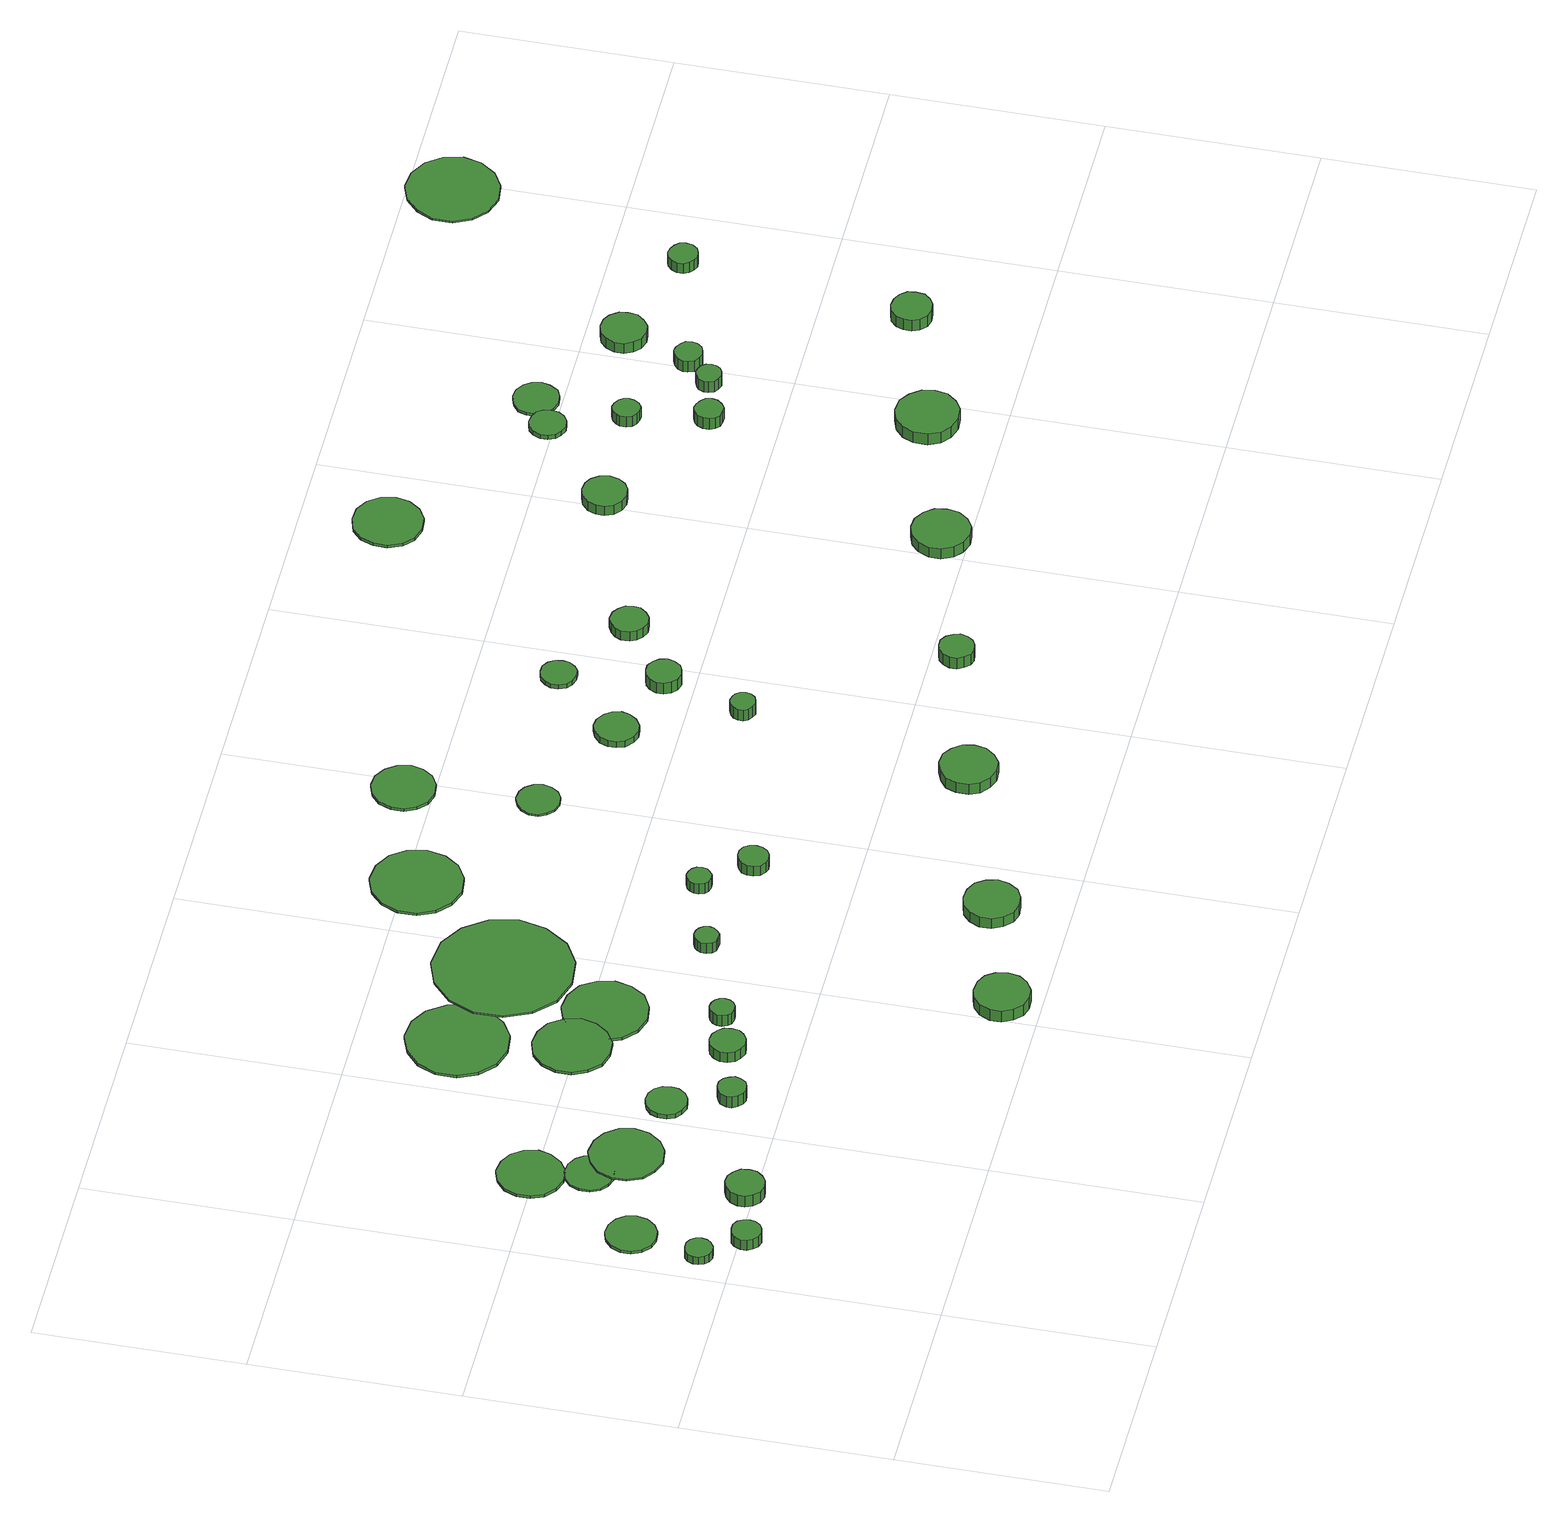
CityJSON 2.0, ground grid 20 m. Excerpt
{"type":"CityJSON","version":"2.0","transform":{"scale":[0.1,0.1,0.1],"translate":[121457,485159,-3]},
"CityObjects":{
"tree1":{"type":"SolitaryVegetationObject","attributes":{"function":"something"},"geometry":[{"type":"MultiSurface","lod":"1","boundaries":[[[0,1,2,3,4,5,6,7,8,9,10,11,12,13,14]],[[15,16,17,18,19,20,21,22,23,24,25,26,27,28,29]],[[0,29,28,1]],[[1,28,27,2]],[[2,27,26,3]],[[3,26,25,4]],[[4,25,24,5]],[[5,24,23,6]],[[6,23,22,7]],[[7,22,21,8]],[[8,21,20,9]],[[9,20,19,10]],[[10,19,18,11]],[[11,18,17,12]],[[12,17,16,13]],[[13,16,15,14]],[[14,15,29,0]]]}]},
"tree2":{"type":"SolitaryVegetationObject","attributes":{"function":"something"},"geometry":[{"type":"MultiSurface","lod":"1","boundaries":[[[30,31,32,33,34,35,36,37,38,39,40,41,42,43,44]],[[45,46,47,48,49,50,51,52,53,54,55,56,57,58,59]],[[30,59,58,31]],[[31,58,57,32]],[[32,57,56,33]],[[33,56,55,34]],[[34,55,54,35]],[[35,54,53,36]],[[36,53,52,37]],[[37,52,51,38]],[[38,51,50,39]],[[39,50,49,40]],[[40,49,48,41]],[[41,48,47,42]],[[42,47,46,43]],[[43,46,45,44]],[[44,45,59,30]]]}]},
"tree3":{"type":"SolitaryVegetationObject","attributes":{"function":"something"},"geometry":[{"type":"MultiSurface","lod":"1","boundaries":[[[60,61,62,63,64,65,66,67,68,69,70,71,72,73,74]],[[75,76,77,78,79,80,81,82,83,84,85,86,87,88,89]],[[60,89,88,61]],[[61,88,87,62]],[[62,87,86,63]],[[63,86,85,64]],[[64,85,84,65]],[[65,84,83,66]],[[66,83,82,67]],[[67,82,81,68]],[[68,81,80,69]],[[69,80,79,70]],[[70,79,78,71]],[[71,78,77,72]],[[72,77,76,73]],[[73,76,75,74]],[[74,75,89,60]]]}]},
"tree4":{"type":"SolitaryVegetationObject","attributes":{"function":"something"},"geometry":[{"type":"MultiSurface","lod":"1","boundaries":[[[90,91,92,93,94,95,96,97,98,99,100,101,102,103,104]],[[105,106,107,108,109,110,111,112,113,114,115,116,117,118,119]],[[90,119,118,91]],[[91,118,117,92]],[[92,117,116,93]],[[93,116,115,94]],[[94,115,114,95]],[[95,114,113,96]],[[96,113,112,97]],[[97,112,111,98]],[[98,111,110,99]],[[99,110,109,100]],[[100,109,108,101]],[[101,108,107,102]],[[102,107,106,103]],[[103,106,105,104]],[[104,105,119,90]]]}]},
"tree5":{"type":"SolitaryVegetationObject","attributes":{"function":"something"},"geometry":[{"type":"MultiSurface","lod":"1","boundaries":[[[120,121,122,123,124,125,126,127,128,129,130,131,132,133,134]],[[135,136,137,138,139,140,141,142,143,144,145,146,147,148,149]],[[120,149,148,121]],[[121,148,147,122]],[[122,147,146,123]],[[123,146,145,124]],[[124,145,144,125]],[[125,144,143,126]],[[126,143,142,127]],[[127,142,141,128]],[[128,141,140,129]],[[129,140,139,130]],[[130,139,138,131]],[[131,138,137,132]],[[132,137,136,133]],[[133,136,135,134]],[[134,135,149,120]]]}]},
"tree6":{"type":"SolitaryVegetationObject","attributes":{"function":"something"},"geometry":[{"type":"MultiSurface","lod":"1","boundaries":[[[150,151,152,153,154,155,156,157,158,159,160,161,162,163,164]],[[165,166,167,168,169,170,171,172,173,174,175,176,177,178,179]],[[150,179,178,151]],[[151,178,177,152]],[[152,177,176,153]],[[153,176,175,154]],[[154,175,174,155]],[[155,174,173,156]],[[156,173,172,157]],[[157,172,171,158]],[[158,171,170,159]],[[159,170,169,160]],[[160,169,168,161]],[[161,168,167,162]],[[162,167,166,163]],[[163,166,165,164]],[[164,165,179,150]]]}]},
"tree7":{"type":"SolitaryVegetationObject","attributes":{"function":"something"},"geometry":[{"type":"MultiSurface","lod":"1","boundaries":[[[180,181,182,183,184,185,186,187,188,189,190,191,192,193,194]],[[195,196,197,198,199,200,201,202,203,204,205,206,207,208,209]],[[180,209,208,181]],[[181,208,207,182]],[[182,207,206,183]],[[183,206,205,184]],[[184,205,204,185]],[[185,204,203,186]],[[186,203,202,187]],[[187,202,201,188]],[[188,201,200,189]],[[189,200,199,190]],[[190,199,198,191]],[[191,198,197,192]],[[192,197,196,193]],[[193,196,195,194]],[[194,195,209,180]]]}]},
"tree8":{"type":"SolitaryVegetationObject","attributes":{"function":"something"},"geometry":[{"type":"MultiSurface","lod":"1","boundaries":[[[210,211,212,213,214,215,216,217,218,219,220,221,222,223,224]],[[225,226,227,228,229,230,231,232,233,234,235,236,237,238,239]],[[210,239,238,211]],[[211,238,237,212]],[[212,237,236,213]],[[213,236,235,214]],[[214,235,234,215]],[[215,234,233,216]],[[216,233,232,217]],[[217,232,231,218]],[[218,231,230,219]],[[219,230,229,220]],[[220,229,228,221]],[[221,228,227,222]],[[222,227,226,223]],[[223,226,225,224]],[[224,225,239,210]]]}]},
"tree9":{"type":"SolitaryVegetationObject","attributes":{"function":"something"},"geometry":[{"type":"MultiSurface","lod":"1","boundaries":[[[240,241,242,243,244,245,246,247,248,249,250,251,252,253,254]],[[255,256,257,258,259,260,261,262,263,264,265,266,267,268,269]],[[240,269,268,241]],[[241,268,267,242]],[[242,267,266,243]],[[243,266,265,244]],[[244,265,264,245]],[[245,264,263,246]],[[246,263,262,247]],[[247,262,261,248]],[[248,261,260,249]],[[249,260,259,250]],[[250,259,258,251]],[[251,258,257,252]],[[252,257,256,253]],[[253,256,255,254]],[[254,255,269,240]]]}]},
"tree10":{"type":"SolitaryVegetationObject","attributes":{"function":"something"},"geometry":[{"type":"MultiSurface","lod":"1","boundaries":[[[270,271,272,273,274,275,276,277,278,279,280,281,282,283,284]],[[285,286,287,288,289,290,291,292,293,294,295,296,297,298,299]],[[270,299,298,271]],[[271,298,297,272]],[[272,297,296,273]],[[273,296,295,274]],[[274,295,294,275]],[[275,294,293,276]],[[276,293,292,277]],[[277,292,291,278]],[[278,291,290,279]],[[279,290,289,280]],[[280,289,288,281]],[[281,288,287,282]],[[282,287,286,283]],[[283,286,285,284]],[[284,285,299,270]]]}]},
"tree11":{"type":"SolitaryVegetationObject","attributes":{"function":"something"},"geometry":[{"type":"MultiSurface","lod":"1","boundaries":[[[300,301,302,303,304,305,306,307,308,309,310,311,312,313,314]],[[315,316,317,318,319,320,321,322,323,324,325,326,327,328,329]],[[300,329,328,301]],[[301,328,327,302]],[[302,327,326,303]],[[303,326,325,304]],[[304,325,324,305]],[[305,324,323,306]],[[306,323,322,307]],[[307,322,321,308]],[[308,321,320,309]],[[309,320,319,310]],[[310,319,318,311]],[[311,318,317,312]],[[312,317,316,313]],[[313,316,315,314]],[[314,315,329,300]]]}]},
"tree12":{"type":"SolitaryVegetationObject","attributes":{"function":"something"},"geometry":[{"type":"MultiSurface","lod":"1","boundaries":[[[330,331,332,333,334,335,336,337,338,339,340,341,342,343,344]],[[345,346,347,348,349,350,351,352,353,354,355,356,357,358,359]],[[330,359,358,331]],[[331,358,357,332]],[[332,357,356,333]],[[333,356,355,334]],[[334,355,354,335]],[[335,354,353,336]],[[336,353,352,337]],[[337,352,351,338]],[[338,351,350,339]],[[339,350,349,340]],[[340,349,348,341]],[[341,348,347,342]],[[342,347,346,343]],[[343,346,345,344]],[[344,345,359,330]]]}]},
"tree13":{"type":"SolitaryVegetationObject","attributes":{"function":"something"},"geometry":[{"type":"MultiSurface","lod":"1","boundaries":[[[360,361,362,363,364,365,366,367,368,369,370,371,372,373,374]],[[375,376,377,378,379,380,381,382,383,384,385,386,387,388,389]],[[360,389,388,361]],[[361,388,387,362]],[[362,387,386,363]],[[363,386,385,364]],[[364,385,384,365]],[[365,384,383,366]],[[366,383,382,367]],[[367,382,381,368]],[[368,381,380,369]],[[369,380,379,370]],[[370,379,378,371]],[[371,378,377,372]],[[372,377,376,373]],[[373,376,375,374]],[[374,375,389,360]]]}]},
"tree14":{"type":"SolitaryVegetationObject","attributes":{"function":"something"},"geometry":[{"type":"MultiSurface","lod":"1","boundaries":[[[390,391,392,393,394,395,396,397,398,399,400,401,402,403,404]],[[405,406,407,408,409,410,411,412,413,414,415,416,417,418,419]],[[390,419,418,391]],[[391,418,417,392]],[[392,417,416,393]],[[393,416,415,394]],[[394,415,414,395]],[[395,414,413,396]],[[396,413,412,397]],[[397,412,411,398]],[[398,411,410,399]],[[399,410,409,400]],[[400,409,408,401]],[[401,408,407,402]],[[402,407,406,403]],[[403,406,405,404]],[[404,405,419,390]]]}]},
"tree15":{"type":"SolitaryVegetationObject","attributes":{"function":"something"},"geometry":[{"type":"MultiSurface","lod":"1","boundaries":[[[420,421,422,423,424,425,426,427,428,429,430,431,432,433,434]],[[435,436,437,438,439,440,441,442,443,444,445,446,447,448,449]],[[420,449,448,421]],[[421,448,447,422]],[[422,447,446,423]],[[423,446,445,424]],[[424,445,444,425]],[[425,444,443,426]],[[426,443,442,427]],[[427,442,441,428]],[[428,441,440,429]],[[429,440,439,430]],[[430,439,438,431]],[[431,438,437,432]],[[432,437,436,433]],[[433,436,435,434]],[[434,435,449,420]]]}]},
"tree16":{"type":"SolitaryVegetationObject","attributes":{"function":"something"},"geometry":[{"type":"MultiSurface","lod":"1","boundaries":[[[450,451,452,453,454,455,456,457,458,459,460,461,462,463,464]],[[465,466,467,468,469,470,471,472,473,474,475,476,477,478,479]],[[450,479,478,451]],[[451,478,477,452]],[[452,477,476,453]],[[453,476,475,454]],[[454,475,474,455]],[[455,474,473,456]],[[456,473,472,457]],[[457,472,471,458]],[[458,471,470,459]],[[459,470,469,460]],[[460,469,468,461]],[[461,468,467,462]],[[462,467,466,463]],[[463,466,465,464]],[[464,465,479,450]]]}]},
"tree17":{"type":"SolitaryVegetationObject","attributes":{"function":"something"},"geometry":[{"type":"MultiSurface","lod":"1","boundaries":[[[480,481,482,483,484,485,486,487,488,489,490,491,492,493,494]],[[495,496,497,498,499,500,501,502,503,504,505,506,507,508,509]],[[480,509,508,481]],[[481,508,507,482]],[[482,507,506,483]],[[483,506,505,484]],[[484,505,504,485]],[[485,504,503,486]],[[486,503,502,487]],[[487,502,501,488]],[[488,501,500,489]],[[489,500,499,490]],[[490,499,498,491]],[[491,498,497,492]],[[492,497,496,493]],[[493,496,495,494]],[[494,495,509,480]]]}]},
"tree18":{"type":"SolitaryVegetationObject","attributes":{"function":"something"},"geometry":[{"type":"MultiSurface","lod":"1","boundaries":[[[510,511,512,513,514,515,516,517,518,519,520,521,522,523,524]],[[525,526,527,528,529,530,531,532,533,534,535,536,537,538,539]],[[510,539,538,511]],[[511,538,537,512]],[[512,537,536,513]],[[513,536,535,514]],[[514,535,534,515]],[[515,534,533,516]],[[516,533,532,517]],[[517,532,531,518]],[[518,531,530,519]],[[519,530,529,520]],[[520,529,528,521]],[[521,528,527,522]],[[522,527,526,523]],[[523,526,525,524]],[[524,525,539,510]]]}]},
"tree19":{"type":"SolitaryVegetationObject","attributes":{"function":"something"},"geometry":[{"type":"MultiSurface","lod":"1","boundaries":[[[540,541,542,543,544,545,546,547,548,549,550,551,552,553,554]],[[555,556,557,558,559,560,561,562,563,564,565,566,567,568,569]],[[540,569,568,541]],[[541,568,567,542]],[[542,567,566,543]],[[543,566,565,544]],[[544,565,564,545]],[[545,564,563,546]],[[546,563,562,547]],[[547,562,561,548]],[[548,561,560,549]],[[549,560,559,550]],[[550,559,558,551]],[[551,558,557,552]],[[552,557,556,553]],[[553,556,555,554]],[[554,555,569,540]]]}]},
"tree20":{"type":"SolitaryVegetationObject","attributes":{"function":"something"},"geometry":[{"type":"MultiSurface","lod":"1","boundaries":[[[570,571,572,573,574,575,576,577,578,579,580,581,582,583,584]],[[585,586,587,588,589,590,591,592,593,594,595,596,597,598,599]],[[570,599,598,571]],[[571,598,597,572]],[[572,597,596,573]],[[573,596,595,574]],[[574,595,594,575]],[[575,594,593,576]],[[576,593,592,577]],[[577,592,591,578]],[[578,591,590,579]],[[579,590,589,580]],[[580,589,588,581]],[[581,588,587,582]],[[582,587,586,583]],[[583,586,585,584]],[[584,585,599,570]]]}]},
"tree21":{"type":"SolitaryVegetationObject","attributes":{"function":"something"},"geometry":[{"type":"MultiSurface","lod":"1","boundaries":[[[600,601,602,603,604,605,606,607,608,609,610,611,612,613,614]],[[615,616,617,618,619,620,621,622,623,624,625,626,627,628,629]],[[600,629,628,601]],[[601,628,627,602]],[[602,627,626,603]],[[603,626,625,604]],[[604,625,624,605]],[[605,624,623,606]],[[606,623,622,607]],[[607,622,621,608]],[[608,621,620,609]],[[609,620,619,610]],[[610,619,618,611]],[[611,618,617,612]],[[612,617,616,613]],[[613,616,615,614]],[[614,615,629,600]]]}]},
"tree22":{"type":"SolitaryVegetationObject","attributes":{"function":"something"},"geometry":[{"type":"MultiSurface","lod":"1","boundaries":[[[630,631,632,633,634,635,636,637,638,639,640,641,642,643,644]],[[645,646,647,648,649,650,651,652,653,654,655,656,657,658,659]],[[630,659,658,631]],[[631,658,657,632]],[[632,657,656,633]],[[633,656,655,634]],[[634,655,654,635]],[[635,654,653,636]],[[636,653,652,637]],[[637,652,651,638]],[[638,651,650,639]],[[639,650,649,640]],[[640,649,648,641]],[[641,648,647,642]],[[642,647,646,643]],[[643,646,645,644]],[[644,645,659,630]]]}]},
"tree23":{"type":"SolitaryVegetationObject","attributes":{"function":"something"},"geometry":[{"type":"MultiSurface","lod":"1","boundaries":[[[660,661,662,663,664,665,666,667,668,669,670,671,672,673,674]],[[675,676,677,678,679,680,681,682,683,684,685,686,687,688,689]],[[660,689,688,661]],[[661,688,687,662]],[[662,687,686,663]],[[663,686,685,664]],[[664,685,684,665]],[[665,684,683,666]],[[666,683,682,667]],[[667,682,681,668]],[[668,681,680,669]],[[669,680,679,670]],[[670,679,678,671]],[[671,678,677,672]],[[672,677,676,673]],[[673,676,675,674]],[[674,675,689,660]]]}]},
"tree24":{"type":"SolitaryVegetationObject","attributes":{"function":"something"},"geometry":[{"type":"MultiSurface","lod":"1","boundaries":[[[690,691,692,693,694,695,696,697,698,699,700,701,702,703,704]],[[705,706,707,708,709,710,711,712,713,714,715,716,717,718,719]],[[690,719,718,691]],[[691,718,717,692]],[[692,717,716,693]],[[693,716,715,694]],[[694,715,714,695]],[[695,714,713,696]],[[696,713,712,697]],[[697,712,711,698]],[[698,711,710,699]],[[699,710,709,700]],[[700,709,708,701]],[[701,708,707,702]],[[702,707,706,703]],[[703,706,705,704]],[[704,705,719,690]]]}]},
"tree25":{"type":"SolitaryVegetationObject","attributes":{"function":"something"},"geometry":[{"type":"MultiSurface","lod":"1","boundaries":[[[720,721,722,723,724,725,726,727,728,729,730,731,732,733,734]],[[735,736,737,738,739,740,741,742,743,744,745,746,747,748,749]],[[720,749,748,721]],[[721,748,747,722]],[[722,747,746,723]],[[723,746,745,724]],[[724,745,744,725]],[[725,744,743,726]],[[726,743,742,727]],[[727,742,741,728]],[[728,741,740,729]],[[729,740,739,730]],[[730,739,738,731]],[[731,738,737,732]],[[732,737,736,733]],[[733,736,735,734]],[[734,735,749,720]]]}]},
"tree26":{"type":"SolitaryVegetationObject","attributes":{"function":"something"},"geometry":[{"type":"MultiSurface","lod":"1","boundaries":[[[750,751,752,753,754,755,756,757,758,759,760,761,762,763,764]],[[765,766,767,768,769,770,771,772,773,774,775,776,777,778,779]],[[750,779,778,751]],[[751,778,777,752]],[[752,777,776,753]],[[753,776,775,754]],[[754,775,774,755]],[[755,774,773,756]],[[756,773,772,757]],[[757,772,771,758]],[[758,771,770,759]],[[759,770,769,760]],[[760,769,768,761]],[[761,768,767,762]],[[762,767,766,763]],[[763,766,765,764]],[[764,765,779,750]]]}]},
"tree27":{"type":"SolitaryVegetationObject","attributes":{"function":"something"},"geometry":[{"type":"MultiSurface","lod":"1","boundaries":[[[780,781,782,783,784,785,786,787,788,789,790,791,792,793,794]],[[795,796,797,798,799,800,801,802,803,804,805,806,807,808,809]],[[780,809,808,781]],[[781,808,807,782]],[[782,807,806,783]],[[783,806,805,784]],[[784,805,804,785]],[[785,804,803,786]],[[786,803,802,787]],[[787,802,801,788]],[[788,801,800,789]],[[789,800,799,790]],[[790,799,798,791]],[[791,798,797,792]],[[792,797,796,793]],[[793,796,795,794]],[[794,795,809,780]]]}]},
"tree28":{"type":"SolitaryVegetationObject","attributes":{"function":"something"},"geometry":[{"type":"MultiSurface","lod":"1","boundaries":[[[810,811,812,813,814,815,816,817,818,819,820,821,822,823,824]],[[825,826,827,828,829,830,831,832,833,834,835,836,837,838,839]],[[810,839,838,811]],[[811,838,837,812]],[[812,837,836,813]],[[813,836,835,814]],[[814,835,834,815]],[[815,834,833,816]],[[816,833,832,817]],[[817,832,831,818]],[[818,831,830,819]],[[819,830,829,820]],[[820,829,828,821]],[[821,828,827,822]],[[822,827,826,823]],[[823,826,825,824]],[[824,825,839,810]]]}]},
"tree29":{"type":"SolitaryVegetationObject","attributes":{"function":"something"},"geometry":[{"type":"MultiSurface","lod":"1","boundaries":[[[840,841,842,843,844,845,846,847,848,849,850,851,852,853,854]],[[855,856,857,858,859,860,861,862,863,864,865,866,867,868,869]],[[840,869,868,841]],[[841,868,867,842]],[[842,867,866,843]],[[843,866,865,844]],[[844,865,864,845]],[[845,864,863,846]],[[846,863,862,847]],[[847,862,861,848]],[[848,861,860,849]],[[849,860,859,850]],[[850,859,858,851]],[[851,858,857,852]],[[852,857,856,853]],[[853,856,855,854]],[[854,855,869,840]]]}]},
"tree30":{"type":"SolitaryVegetationObject","attributes":{"function":"something"},"geometry":[{"type":"MultiSurface","lod":"1","boundaries":[[[870,871,872,873,874,875,876,877,878,879,880,881,882,883,884]],[[885,886,887,888,889,890,891,892,893,894,895,896,897,898,899]],[[870,899,898,871]],[[871,898,897,872]],[[872,897,896,873]],[[873,896,895,874]],[[874,895,894,875]],[[875,894,893,876]],[[876,893,892,877]],[[877,892,891,878]],[[878,891,890,879]],[[879,890,889,880]],[[880,889,888,881]],[[881,888,887,882]],[[882,887,886,883]],[[883,886,885,884]],[[884,885,899,870]]]}]},
"tree31":{"type":"SolitaryVegetationObject","attributes":{"function":"something"},"geometry":[{"type":"MultiSurface","lod":"1","boundaries":[[[900,901,902,903,904,905,906,907,908,909,910,911,912,913,914]],[[915,916,917,918,919,920,921,922,923,924,925,926,927,928,929]],[[900,929,928,901]],[[901,928,927,902]],[[902,927,926,903]],[[903,926,925,904]],[[904,925,924,905]],[[905,924,923,906]],[[906,923,922,907]],[[907,922,921,908]],[[908,921,920,909]],[[909,920,919,910]],[[910,919,918,911]],[[911,918,917,912]],[[912,917,916,913]],[[913,916,915,914]],[[914,915,929,900]]]}]},
"tree32":{"type":"SolitaryVegetationObject","attributes":{"function":"something"},"geometry":[{"type":"MultiSurface","lod":"1","boundaries":[[[930,931,932,933,934,935,936,937,938,939,940,941,942,943,944]],[[945,946,947,948,949,950,951,952,953,954,955,956,957,958,959]],[[930,959,958,931]],[[931,958,957,932]],[[932,957,956,933]],[[933,956,955,934]],[[934,955,954,935]],[[935,954,953,936]],[[936,953,952,937]],[[937,952,951,938]],[[938,951,950,939]],[[939,950,949,940]],[[940,949,948,941]],[[941,948,947,942]],[[942,947,946,943]],[[943,946,945,944]],[[944,945,959,930]]]}]},
"tree33":{"type":"SolitaryVegetationObject","attributes":{"function":"something"},"geometry":[{"type":"MultiSurface","lod":"1","boundaries":[[[960,961,962,963,964,965,966,967,968,969,970,971,972,973,974]],[[975,976,977,978,979,980,981,982,983,984,985,986,987,988,989]],[[960,989,988,961]],[[961,988,987,962]],[[962,987,986,963]],[[963,986,985,964]],[[964,985,984,965]],[[965,984,983,966]],[[966,983,982,967]],[[967,982,981,968]],[[968,981,980,969]],[[969,980,979,970]],[[970,979,978,971]],[[971,978,977,972]],[[972,977,976,973]],[[973,976,975,974]],[[974,975,989,960]]]}]},
"tree34":{"type":"SolitaryVegetationObject","attributes":{"function":"something"},"geometry":[{"type":"MultiSurface","lod":"1","boundaries":[[[990,991,992,993,994,995,996,997,998,999,1000,1001,1002,1003,1004]],[[1005,1006,1007,1008,1009,1010,1011,1012,1013,1014,1015,1016,1017,1018,1019]],[[990,1019,1018,991]],[[991,1018,1017,992]],[[992,1017,1016,993]],[[993,1016,1015,994]],[[994,1015,1014,995]],[[995,1014,1013,996]],[[996,1013,1012,997]],[[997,1012,1011,998]],[[998,1011,1010,999]],[[999,1010,1009,1000]],[[1000,1009,1008,1001]],[[1001,1008,1007,1002]],[[1002,1007,1006,1003]],[[1003,1006,1005,1004]],[[1004,1005,1019,990]]]}]},
"tree35":{"type":"SolitaryVegetationObject","attributes":{"function":"something"},"geometry":[{"type":"MultiSurface","lod":"1","boundaries":[[[1020,1021,1022,1023,1024,1025,1026,1027,1028,1029,1030,1031,1032,1033,1034]],[[1035,1036,1037,1038,1039,1040,1041,1042,1043,1044,1045,1046,1047,1048,1049]],[[1020,1049,1048,1021]],[[1021,1048,1047,1022]],[[1022,1047,1046,1023]],[[1023,1046,1045,1024]],[[1024,1045,1044,1025]],[[1025,1044,1043,1026]],[[1026,1043,1042,1027]],[[1027,1042,1041,1028]],[[1028,1041,1040,1029]],[[1029,1040,1039,1030]],[[1030,1039,1038,1031]],[[1031,1038,1037,1032]],[[1032,1037,1036,1033]],[[1033,1036,1035,1034]],[[1034,1035,1049,1020]]]}]},
"tree36":{"type":"SolitaryVegetationObject","attributes":{"function":"something"},"geometry":[{"type":"MultiSurface","lod":"1","boundaries":[[[1050,1051,1052,1053,1054,1055,1056,1057,1058,1059,1060,1061,1062,1063,1064]],[[1065,1066,1067,1068,1069,1070,1071,1072,1073,1074,1075,1076,1077,1078,1079]],[[1050,1079,1078,1051]],[[1051,1078,1077,1052]],[[1052,1077,1076,1053]],[[1053,1076,1075,1054]],[[1054,1075,1074,1055]],[[1055,1074,1073,1056]],[[1056,1073,1072,1057]],[[1057,1072,1071,1058]],[[1058,1071,1070,1059]],[[1059,1070,1069,1060]],[[1060,1069,1068,1061]],[[1061,1068,1067,1062]],[[1062,1067,1066,1063]],[[1063,1066,1065,1064]],[[1064,1065,1079,1050]]]}]},
"tree37":{"type":"SolitaryVegetationObject","attributes":{"function":"something"},"geometry":[{"type":"MultiSurface","lod":"1","boundaries":[[[1080,1081,1082,1083,1084,1085,1086,1087,1088,1089,1090,1091,1092,1093,1094]],[[1095,1096,1097,1098,1099,1100,1101,1102,1103,1104,1105,1106,1107,1108,1109]],[[1080,1109,1108,1081]],[[1081,1108,1107,1082]],[[1082,1107,1106,1083]],[[1083,1106,1105,1084]],[[1084,1105,1104,1085]],[[1085,1104,1103,1086]],[[1086,1103,1102,1087]],[[1087,1102,1101,1088]],[[1088,1101,1100,1089]],[[1089,1100,1099,1090]],[[1090,1099,1098,1091]],[[1091,1098,1097,1092]],[[1092,1097,1096,1093]],[[1093,1096,1095,1094]],[[1094,1095,1109,1080]]]}]},
"tree38":{"type":"SolitaryVegetationObject","attributes":{"function":"something"},"geometry":[{"type":"MultiSurface","lod":"1","boundaries":[[[1110,1111,1112,1113,1114,1115,1116,1117,1118,1119,1120,1121,1122,1123,1124]],[[1125,1126,1127,1128,1129,1130,1131,1132,1133,1134,1135,1136,1137,1138,1139]],[[1110,1139,1138,1111]],[[1111,1138,1137,1112]],[[1112,1137,1136,1113]],[[1113,1136,1135,1114]],[[1114,1135,1134,1115]],[[1115,1134,1133,1116]],[[1116,1133,1132,1117]],[[1117,1132,1131,1118]],[[1118,1131,1130,1119]],[[1119,1130,1129,1120]],[[1120,1129,1128,1121]],[[1121,1128,1127,1122]],[[1122,1127,1126,1123]],[[1123,1126,1125,1124]],[[1124,1125,1139,1110]]]}]},
"tree39":{"type":"SolitaryVegetationObject","attributes":{"function":"something"},"geometry":[{"type":"MultiSurface","lod":"1","boundaries":[[[1140,1141,1142,1143,1144,1145,1146,1147,1148,1149,1150,1151,1152,1153,1154]],[[1155,1156,1157,1158,1159,1160,1161,1162,1163,1164,1165,1166,1167,1168,1169]],[[1140,1169,1168,1141]],[[1141,1168,1167,1142]],[[1142,1167,1166,1143]],[[1143,1166,1165,1144]],[[1144,1165,1164,1145]],[[1145,1164,1163,1146]],[[1146,1163,1162,1147]],[[1147,1162,1161,1148]],[[1148,1161,1160,1149]],[[1149,1160,1159,1150]],[[1150,1159,1158,1151]],[[1151,1158,1157,1152]],[[1152,1157,1156,1153]],[[1153,1156,1155,1154]],[[1154,1155,1169,1140]]]}]},
"tree40":{"type":"SolitaryVegetationObject","attributes":{"function":"something"},"geometry":[{"type":"MultiSurface","lod":"1","boundaries":[[[1170,1171,1172,1173,1174,1175,1176,1177,1178,1179,1180,1181,1182,1183,1184]],[[1185,1186,1187,1188,1189,1190,1191,1192,1193,1194,1195,1196,1197,1198,1199]],[[1170,1199,1198,1171]],[[1171,1198,1197,1172]],[[1172,1197,1196,1173]],[[1173,1196,1195,1174]],[[1174,1195,1194,1175]],[[1175,1194,1193,1176]],[[1176,1193,1192,1177]],[[1177,1192,1191,1178]],[[1178,1191,1190,1179]],[[1179,1190,1189,1180]],[[1180,1189,1188,1181]],[[1181,1188,1187,1182]],[[1182,1187,1186,1183]],[[1183,1186,1185,1184]],[[1184,1185,1199,1170]]]}]},
"tree41":{"type":"SolitaryVegetationObject","attributes":{"function":"something"},"geometry":[{"type":"MultiSurface","lod":"1","boundaries":[[[1200,1201,1202,1203,1204,1205,1206,1207,1208,1209,1210,1211,1212,1213,1214]],[[1215,1216,1217,1218,1219,1220,1221,1222,1223,1224,1225,1226,1227,1228,1229]],[[1200,1229,1228,1201]],[[1201,1228,1227,1202]],[[1202,1227,1226,1203]],[[1203,1226,1225,1204]],[[1204,1225,1224,1205]],[[1205,1224,1223,1206]],[[1206,1223,1222,1207]],[[1207,1222,1221,1208]],[[1208,1221,1220,1209]],[[1209,1220,1219,1210]],[[1210,1219,1218,1211]],[[1211,1218,1217,1212]],[[1212,1217,1216,1213]],[[1213,1216,1215,1214]],[[1214,1215,1229,1200]]]}]},
"tree42":{"type":"SolitaryVegetationObject","attributes":{"function":"something"},"geometry":[{"type":"MultiSurface","lod":"1","boundaries":[[[1230,1231,1232,1233,1234,1235,1236,1237,1238,1239,1240,1241,1242,1243,1244]],[[1245,1246,1247,1248,1249,1250,1251,1252,1253,1254,1255,1256,1257,1258,1259]],[[1230,1259,1258,1231]],[[1231,1258,1257,1232]],[[1232,1257,1256,1233]],[[1233,1256,1255,1234]],[[1234,1255,1254,1235]],[[1235,1254,1253,1236]],[[1236,1253,1252,1237]],[[1237,1252,1251,1238]],[[1238,1251,1250,1239]],[[1239,1250,1249,1240]],[[1240,1249,1248,1241]],[[1241,1248,1247,1242]],[[1242,1247,1246,1243]],[[1243,1246,1245,1244]],[[1244,1245,1259,1230]]]}]},
"tree43":{"type":"SolitaryVegetationObject","attributes":{"function":"something"},"geometry":[{"type":"MultiSurface","lod":"1","boundaries":[[[1260,1261,1262,1263,1264,1265,1266,1267,1268,1269,1270,1271,1272,1273,1274]],[[1275,1276,1277,1278,1279,1280,1281,1282,1283,1284,1285,1286,1287,1288,1289]],[[1260,1289,1288,1261]],[[1261,1288,1287,1262]],[[1262,1287,1286,1263]],[[1263,1286,1285,1264]],[[1264,1285,1284,1265]],[[1265,1284,1283,1266]],[[1266,1283,1282,1267]],[[1267,1282,1281,1268]],[[1268,1281,1280,1269]],[[1269,1280,1279,1270]],[[1270,1279,1278,1271]],[[1271,1278,1277,1272]],[[1272,1277,1276,1273]],[[1273,1276,1275,1274]],[[1274,1275,1289,1260]]]}]},
"tree44":{"type":"SolitaryVegetationObject","attributes":{"function":"something"},"geometry":[{"type":"MultiSurface","lod":"1","boundaries":[[[1290,1291,1292,1293,1294,1295,1296,1297,1298,1299,1300,1301,1302,1303,1304]],[[1305,1306,1307,1308,1309,1310,1311,1312,1313,1314,1315,1316,1317,1318,1319]],[[1290,1319,1318,1291]],[[1291,1318,1317,1292]],[[1292,1317,1316,1293]],[[1293,1316,1315,1294]],[[1294,1315,1314,1295]],[[1295,1314,1313,1296]],[[1296,1313,1312,1297]],[[1297,1312,1311,1298]],[[1298,1311,1310,1299]],[[1299,1310,1309,1300]],[[1300,1309,1308,1301]],[[1301,1308,1307,1302]],[[1302,1307,1306,1303]],[[1303,1306,1305,1304]],[[1304,1305,1319,1290]]]}]}
},
"vertices":[
[33,229,30],[32,235,30],[29,239,30],[24,242,30],[18,242,30],[13,241,30],[9,237,30],[7,232,30],[7,227,30],[9,222,30],[13,218,30],[18,216,30],[24,217,30],[29,220,30],[32,224,30],[32,224,21],[29,220,21],[24,217,21],[18,216,21],[13,218,21],[9,222,21],[7,227,21],[7,232,21],[9,237,21],[13,241,21],[18,242,21],[24,242,21],[29,239,21],[32,235,21],[33,229,21],
[62,191,34],[61,197,34],[58,202,34],[53,205,34],[47,205,34],[41,204,34],[37,200,34],[34,194,34],[34,188,34],[37,183,34],[41,179,34],[47,177,34],[53,178,34],[58,181,34],[61,186,34],[61,186,22],[58,181,22],[53,178,22],[47,177,22],[41,179,22],[37,183,22],[34,188,22],[34,194,22],[37,200,22],[41,204,22],[47,205,22],[53,205,22],[58,202,22],[61,197,22],[62,191,22],
[58,295,22],[56,305,22],[50,313,22],[41,318,22],[31,319,22],[22,316,22],[14,309,22],[10,300,22],[10,290,22],[14,281,22],[22,274,22],[31,271,22],[41,272,22],[50,277,22],[56,285,22],[56,285,19],[50,277,19],[41,272,19],[31,271,19],[22,274,19],[14,281,19],[10,290,19],[10,300,19],[14,309,19],[22,316,19],[31,319,19],[41,318,19],[50,313,19],[56,305,19],[58,295,19],
[125,205,37],[124,213,37],[119,219,37],[113,223,37],[105,224,37],[98,221,37],[92,216,37],[89,209,37],[89,202,37],[92,195,37],[98,189,37],[105,187,37],[113,188,37],[119,192,37],[124,198,37],[124,198,24],[119,192,24],[113,188,24],[105,187,24],[98,189,24],[92,195,24],[89,202,24],[89,209,24],[92,216,24],[98,221,24],[105,224,24],[113,223,24],[119,219,24],[124,213,24],[125,205,24],
[131,350,20],[129,360,20],[124,367,20],[115,372,20],[105,373,20],[96,370,20],[89,364,20],[85,355,20],[85,345,20],[89,336,20],[96,330,20],[105,327,20],[115,328,20],[124,333,20],[129,341,20],[129,341,18],[124,333,18],[115,328,18],[105,327,18],[96,330,18],[89,336,18],[85,345,18],[85,355,18],[89,364,18],[96,370,18],[105,373,18],[115,372,18],[124,367,18],[129,360,18],[131,350,18],
[129,402,19],[126,415,19],[118,426,19],[107,432,19],[94,434,19],[82,430,19],[72,421,19],[67,409,19],[67,396,19],[72,384,19],[82,375,19],[94,371,19],[107,372,19],[118,379,19],[126,390,19],[126,390,16],[118,379,16],[107,372,16],[94,371,16],[82,375,16],[72,384,16],[67,396,16],[67,409,16],[72,421,16],[82,430,16],[94,434,16],[107,432,16],[118,426,16],[126,415,16],[129,402,16],
[172,322,23],[169,336,23],[160,348,23],[148,355,23],[133,357,23],[120,352,23],[109,343,23],[103,329,23],[103,315,23],[109,301,23],[120,292,23],[133,287,23],[148,289,23],[160,296,23],[169,308,23],[169,308,21],[160,296,21],[148,289,21],[133,287,21],[120,292,21],[109,301,21],[103,315,21],[103,329,21],[109,343,21],[120,352,21],[133,357,21],[148,355,21],[160,348,21],[169,336,21],[172,322,21],
[231,301,26],[230,309,26],[225,316,26],[218,320,26],[210,321,26],[202,318,26],[196,313,26],[193,306,26],[193,297,26],[196,290,26],[202,285,26],[210,282,26],[218,283,26],[225,287,26],[230,294,26],[230,294,21],[225,287,21],[218,283,21],[210,282,21],[202,285,21],[196,290,21],[193,297,21],[193,306,21],[196,313,21],[202,318,21],[210,321,21],[218,320,21],[225,316,21],[230,309,21],[231,301,21],
[244,245,38],[242,250,38],[239,255,38],[234,258,38],[228,258,38],[223,256,38],[219,253,38],[216,247,38],[216,242,38],[219,237,38],[223,233,38],[228,231,38],[234,232,38],[239,234,38],[242,239,38],[242,239,25],[239,234,25],[234,232,25],[228,231,25],[223,233,25],[219,237,25],[216,242,25],[216,247,25],[219,253,25],[223,256,25],[228,258,25],[234,258,25],[239,255,25],[242,250,25],[244,245,25],
[312,263,33],[311,270,33],[307,275,33],[301,279,33],[294,280,33],[287,278,33],[282,273,33],[279,267,33],[279,260,33],[282,253,33],[287,249,33],[294,246,33],[301,247,33],[307,251,33],[311,256,33],[311,256,21],[307,251,21],[301,247,21],[294,246,21],[287,249,21],[282,253,21],[279,260,21],[279,267,21],[282,273,21],[287,278,21],[294,280,21],[301,279,21],[307,275,21],[311,270,21],[312,263,21],
[309,402,21],[305,417,21],[296,430,21],[283,437,21],[268,439,21],[253,434,21],[242,424,21],[236,410,21],[236,395,21],[242,381,21],[253,370,21],[268,366,21],[283,367,21],[296,375,21],[305,387,21],[305,387,18],[296,375,18],[283,367,18],[268,366,18],[253,370,18],[242,381,18],[236,395,18],[236,410,18],[242,424,18],[253,434,18],[268,439,18],[283,437,18],[296,430,18],[305,417,18],[309,402,18],
[311,507,15],[307,526,15],[295,543,15],[278,553,15],[258,555,15],[239,548,15],[224,535,15],[216,517,15],[216,497,15],[224,479,15],[239,465,15],[258,459,15],[278,461,15],[295,471,15],[307,487,15],[307,487,12],[295,471,12],[278,461,12],[258,459,12],[239,465,12],[224,479,12],[216,497,12],[216,517,12],[224,535,12],[239,548,12],[258,555,12],[278,553,12],[295,543,12],[307,526,12],[311,507,12],
[348,277,35],[347,282,35],[344,286,35],[340,288,35],[335,289,35],[330,287,35],[327,284,35],[325,280,35],[325,275,35],[327,270,35],[330,267,35],[335,266,35],[340,266,35],[344,268,35],[347,272,35],[347,272,22],[344,268,22],[340,266,22],[335,266,22],[330,267,22],[327,270,22],[325,275,22],[325,280,22],[327,284,22],[330,287,22],[335,289,22],[340,288,22],[344,286,22],[347,282,22],[348,277,22],
[437,34,35],[435,45,35],[429,54,35],[419,59,35],[408,60,35],[398,57,35],[390,50,35],[385,40,35],[385,29,35],[390,19,35],[398,11,35],[408,8,35],[419,9,35],[429,15,35],[435,23,35],[435,23,22],[429,15,22],[419,9,22],[408,8,22],[398,11,22],[390,19,22],[385,29,22],[385,40,22],[390,50,22],[398,57,22],[408,60,22],[419,59,22],[429,54,22],[435,45,22],[437,34,22],
[365,383,21],[361,399,21],[352,413,21],[337,421,21],[321,423,21],[305,418,21],[292,407,21],[286,391,21],[286,375,21],[292,360,21],[305,348,21],[321,343,21],[337,345,21],[352,353,21],[361,367,21],[361,367,18],[352,353,18],[337,345,18],[321,343,18],[305,348,18],[292,360,18],[286,375,18],[286,391,18],[292,407,18],[305,418,18],[321,423,18],[337,421,18],[352,413,18],[361,399,18],[365,383,18],
[430,486,18],[424,513,18],[408,535,18],[385,549,18],[357,552,18],[331,543,18],[311,525,18],[300,500,18],[300,473,18],[311,448,18],[331,429,18],[357,421,18],[385,424,18],[408,437,18],[424,460,18],[424,460,16],[408,437,16],[385,424,16],[357,421,16],[331,429,16],[311,448,16],[300,473,16],[300,500,16],[311,525,16],[331,543,16],[357,552,16],[385,549,16],[408,535,16],[424,513,16],[430,486,16],
[441,312,34],[440,317,34],[437,321,34],[433,323,34],[428,324,34],[423,322,34],[420,319,34],[418,315,34],[418,310,34],[420,305,34],[423,302,34],[428,301,34],[433,301,34],[437,304,34],[440,308,34],[440,308,22],[437,304,22],[433,301,22],[428,301,22],[423,302,22],[420,305,22],[418,310,22],[418,315,22],[420,319,22],[423,322,22],[428,324,22],[433,323,22],[437,321,22],[440,317,22],[441,312,22],
[558,70,35],[555,81,35],[549,90,35],[539,95,35],[528,96,35],[518,93,35],[510,86,35],[505,76,35],[505,65,35],[510,55,35],[518,47,35],[528,44,35],[539,45,35],[549,50,35],[555,59,35],[555,59,23],[549,50,23],[539,45,23],[528,44,23],[518,47,23],[510,55,23],[505,65,23],[505,76,23],[510,86,23],[518,93,23],[528,96,23],[539,95,23],[549,90,23],[555,81,23],[558,70,23],
[519,336,33],[518,341,33],[515,345,33],[511,347,33],[506,348,33],[501,346,33],[498,343,33],[496,339,33],[496,334,33],[498,329,33],[501,326,33],[506,325,33],[511,325,33],[515,328,33],[518,331,33],[518,331,21],[515,328,21],[511,325,21],[506,325,21],[501,326,21],[498,329,21],[496,334,21],[496,339,21],[498,343,21],[501,346,21],[506,348,21],[511,347,21],[515,345,21],[518,341,21],[519,336,21],
[557,294,34],[556,300,34],[553,305,34],[547,308,34],[541,308,34],[536,306,34],[531,302,34],[529,297,34],[529,291,34],[531,285,34],[536,281,34],[541,279,34],[547,280,34],[553,283,34],[556,288,34],[556,288,22],[553,283,22],[547,280,22],[541,279,22],[536,281,22],[531,285,22],[529,291,22],[529,297,22],[531,302,22],[536,306,22],[541,308,22],[547,308,22],[553,305,22],[556,300,22],[557,294,22],
[505,588,17],[501,606,17],[491,620,17],[475,629,17],[457,631,17],[440,625,17],[427,613,17],[420,597,17],[420,579,17],[427,563,17],[440,551,17],[457,545,17],[475,547,17],[491,556,17],[501,570,17],[501,570,14],[491,556,14],[475,547,14],[457,545,14],[440,551,14],[427,563,14],[420,579,14],[420,597,14],[427,613,14],[440,625,14],[457,631,14],[475,629,14],[491,620,14],[501,606,14],[505,588,14],
[610,504,21],[608,512,21],[603,519,21],[596,523,21],[587,524,21],[579,521,21],[573,516,21],[569,508,21],[569,499,21],[573,492,21],[579,486,21],[587,483,21],[596,484,21],[603,488,21],[608,495,21],[608,495,19],[603,488,19],[596,484,19],[587,483,19],[579,486,19],[573,492,19],[569,499,19],[569,508,19],[573,516,19],[579,521,19],[587,524,19],[596,523,19],[603,519,19],[608,512,19],[610,504,19],
[732,130,34],[730,141,34],[723,150,34],[714,156,34],[702,157,34],[692,153,34],[683,146,34],[679,136,34],[679,124,34],[683,114,34],[692,107,34],[702,103,34],[714,104,34],[723,110,34],[730,119,34],[730,119,22],[723,110,22],[714,104,22],[702,103,22],[692,107,22],[683,114,22],[679,124,22],[679,136,22],[683,146,22],[692,153,22],[702,157,22],[714,156,22],[723,150,22],[730,141,22],[732,130,22],
[614,627,17],[611,639,17],[604,649,17],[593,656,17],[581,657,17],[569,653,17],[560,645,17],[555,633,17],[555,621,17],[560,610,17],[569,601,17],[581,598,17],[593,599,17],[604,605,17],[611,615,17],[611,615,14],[604,605,14],[593,599,14],[581,598,14],[569,601,14],[560,610,14],[555,621,14],[555,633,14],[560,645,14],[569,653,14],[581,657,14],[593,656,14],[604,649,14],[611,639,14],[614,627,14],
[715,454,27],[713,462,27],[708,469,27],[700,474,27],[692,475,27],[684,472,27],[677,466,27],[674,458,27],[674,450,27],[677,442,27],[684,436,27],[692,433,27],[700,434,27],[708,439,27],[713,446,27],[713,446,20],[708,439,20],[700,434,20],[692,433,20],[684,436,20],[677,442,20],[674,450,20],[674,458,20],[677,466,20],[684,472,20],[692,475,20],[700,474,20],[708,469,20],[713,462,20],[715,454,20],
[757,348,34],[756,353,34],[753,357,34],[749,359,34],[744,360,34],[739,358,34],[735,355,34],[733,350,34],[733,345,34],[735,341,34],[739,338,34],[744,336,34],[749,337,34],[753,339,34],[756,343,34],[756,343,21],[753,339,21],[749,337,21],[744,336,21],[739,338,21],[735,341,21],[733,345,21],[733,350,21],[735,355,21],[739,358,21],[744,360,21],[749,359,21],[753,357,21],[756,353,21],[757,348,21],
[786,427,34],[784,434,34],[780,439,34],[774,443,34],[768,443,34],[761,441,34],[756,437,34],[753,430,34],[753,423,34],[756,417,34],[761,412,34],[768,410,34],[774,411,34],[780,414,34],[784,420,34],[784,420,21],[780,414,21],[774,411,21],[768,410,21],[761,412,21],[756,417,21],[753,423,21],[753,430,21],[756,437,21],[761,441,21],[768,443,21],[774,443,21],[780,439,21],[784,434,21],[786,427,21],
[875,175,35],[873,181,35],[869,187,35],[863,191,35],[856,191,35],[850,189,35],[845,184,35],[842,178,35],[842,171,35],[845,165,35],[850,160,35],[856,158,35],[863,159,35],[869,162,35],[873,168,35],[873,168,22],[869,162,22],[863,159,22],[856,158,22],[850,160,22],[845,165,22],[842,171,22],[842,178,22],[845,184,22],[850,189,22],[856,191,22],[863,191,22],[869,187,22],[873,181,22],[875,175,22],
[773,521,25],[772,528,25],[768,534,25],[762,538,25],[755,538,25],[748,536,25],[743,531,25],[740,525,25],[740,518,25],[743,511,25],[748,507,25],[755,505,25],[762,505,25],[768,509,25],[772,515,25],[772,515,20],[768,509,20],[762,505,20],[755,505,20],[748,507,20],[743,511,20],[740,518,20],[740,525,20],[743,531,20],[748,536,20],[755,538,20],[762,538,20],[768,534,20],[772,528,20],[773,521,20],
[852,473,31],[851,480,31],[846,486,31],[840,490,31],[832,491,31],[825,488,31],[820,483,31],[817,477,31],[817,469,31],[820,463,31],[825,458,31],[832,455,31],[840,456,31],[846,460,31],[851,466,31],[851,466,20],[846,460,20],[840,456,20],[832,455,20],[825,458,20],[820,463,20],[817,469,20],[817,477,20],[820,483,20],[825,488,20],[832,491,20],[840,490,20],[846,486,20],[851,480,20],[852,473,20],
[1037,223,35],[1035,234,35],[1028,243,35],[1018,249,35],[1007,250,35],[996,246,35],[988,239,35],[983,228,35],[983,217,35],[988,206,35],[996,199,35],[1007,195,35],[1018,196,35],[1028,202,35],[1035,211,35],[1035,211,23],[1028,202,23],[1018,196,23],[1007,195,23],[996,199,23],[988,206,23],[983,217,23],[983,228,23],[988,239,23],[996,246,23],[1007,250,23],[1018,249,23],[1028,243,23],[1035,234,23],[1037,223,23],
[970,719,12],[967,733,12],[959,744,12],[947,751,12],[933,752,12],[920,748,12],[910,739,12],[905,726,12],[905,713,12],[910,700,12],[920,691,12],[933,687,12],[947,688,12],[959,695,12],[967,706,12],[967,706,9],[959,695,9],[947,688,9],[933,687,9],[920,691,9],[910,700,9],[905,713,9],[905,726,9],[910,739,9],[920,748,9],[933,752,9],[947,751,9],[959,744,9],[967,733,9],[970,719,9],
[1019,532,31],[1017,541,31],[1012,548,31],[1005,552,31],[996,553,31],[988,550,31],[981,544,31],[978,536,31],[978,528,31],[981,520,31],[988,514,31],[996,511,31],[1005,512,31],[1012,516,31],[1017,523,31],[1017,523,20],[1012,516,20],[1005,512,20],[996,511,20],[988,514,20],[981,520,20],[978,528,20],[978,536,20],[981,544,20],[988,550,20],[996,553,20],[1005,552,20],[1012,548,20],[1017,541,20],[1019,532,20],
[1191,268,35],[1189,280,35],[1181,290,35],[1171,297,35],[1158,298,35],[1146,294,35],[1137,286,35],[1132,275,35],[1132,262,35],[1137,251,35],[1146,243,35],[1158,239,35],[1171,240,35],[1181,246,35],[1189,256,35],[1189,256,22],[1181,246,22],[1171,240,22],[1158,239,22],[1146,243,22],[1137,251,22],[1132,262,22],[1132,275,22],[1137,286,22],[1146,294,22],[1158,298,22],[1171,297,22],[1181,290,22],[1189,280,22],[1191,268,22],
[1139,463,33],[1138,469,33],[1134,473,33],[1129,476,33],[1124,477,33],[1118,475,33],[1114,471,33],[1112,466,33],[1112,460,33],[1114,455,33],[1118,451,33],[1124,450,33],[1129,450,33],[1134,453,33],[1138,458,33],[1138,458,20],[1134,453,20],[1129,450,20],[1124,450,20],[1118,451,20],[1114,455,20],[1112,460,20],[1112,466,20],[1114,471,20],[1118,475,20],[1124,477,20],[1129,476,20],[1134,473,20],[1138,469,20],[1139,463,20],
[1101,604,25],[1100,611,25],[1096,617,25],[1089,620,25],[1082,621,25],[1075,619,25],[1070,614,25],[1067,607,25],[1067,600,25],[1070,593,25],[1075,589,25],[1082,586,25],[1089,587,25],[1096,591,25],[1100,597,25],[1100,597,20],[1096,591,20],[1089,587,20],[1082,586,20],[1075,589,20],[1070,593,20],[1067,600,20],[1067,607,20],[1070,614,20],[1075,619,20],[1082,621,20],[1089,620,20],[1096,617,20],[1100,611,20],[1101,604,20],
[1124,537,32],[1123,542,32],[1120,546,32],[1115,549,32],[1110,550,32],[1105,548,32],[1101,544,32],[1099,540,32],[1099,534,32],[1101,529,32],[1105,526,32],[1110,524,32],[1115,524,32],[1120,527,32],[1123,532,32],[1123,532,20],[1120,527,20],[1115,524,20],[1110,524,20],[1105,526,20],[1101,529,20],[1099,534,20],[1099,540,20],[1101,544,20],[1105,548,20],[1110,550,20],[1115,549,20],[1120,546,20],[1123,542,20],[1124,537,20],
[1138,621,23],[1136,630,23],[1131,637,23],[1123,642,23],[1114,643,23],[1105,640,23],[1098,634,23],[1095,626,23],[1095,617,23],[1098,609,23],[1105,603,23],[1114,600,23],[1123,601,23],[1131,605,23],[1136,613,23],[1136,613,20],[1131,605,20],[1123,601,20],[1114,600,20],[1105,603,20],[1098,609,20],[1095,617,20],[1095,626,20],[1098,634,20],[1105,640,20],[1114,643,20],[1123,642,20],[1131,637,20],[1136,630,20],[1138,621,20],
[1181,473,36],[1180,478,36],[1177,482,36],[1173,484,36],[1168,485,36],[1163,483,36],[1159,480,36],[1157,475,36],[1157,471,36],[1159,466,36],[1163,463,36],[1168,461,36],[1173,462,36],[1177,464,36],[1180,468,36],[1180,468,23],[1177,464,23],[1173,462,23],[1168,461,23],[1163,463,23],[1159,466,23],[1157,471,23],[1157,475,23],[1159,480,23],[1163,483,23],[1168,485,23],[1173,484,23],[1177,482,23],[1180,478,23],[1181,473,23],
[1208,497,35],[1207,503,35],[1203,507,35],[1198,510,35],[1193,511,35],[1188,509,35],[1183,505,35],[1181,500,35],[1181,495,35],[1183,489,35],[1188,486,35],[1193,484,35],[1198,485,35],[1203,487,35],[1207,492,35],[1207,492,22],[1203,487,22],[1198,485,22],[1193,484,22],[1188,486,22],[1183,489,22],[1181,495,22],[1181,500,22],[1183,505,22],[1188,509,22],[1193,511,22],[1198,510,22],[1203,507,22],[1207,503,22],[1208,497,22],
[1234,562,35],[1233,570,35],[1227,578,35],[1220,582,35],[1211,583,35],[1202,580,35],[1196,574,35],[1192,566,35],[1192,557,35],[1196,549,35],[1202,543,35],[1211,540,35],[1220,541,35],[1227,546,35],[1233,553,35],[1233,553,23],[1227,546,23],[1220,541,23],[1211,540,23],[1202,543,23],[1196,549,23],[1192,557,23],[1192,566,23],[1196,574,23],[1202,580,23],[1211,583,23],[1220,582,23],[1227,578,23],[1233,570,23],[1234,562,23],
[1317,313,35],[1316,321,35],[1311,327,35],[1304,331,35],[1296,332,35],[1288,330,35],[1282,324,35],[1279,317,35],[1279,309,35],[1282,302,35],[1288,296,35],[1296,294,35],[1304,295,35],[1311,299,35],[1316,305,35],[1316,305,22],[1311,299,22],[1304,295,22],[1296,294,22],[1288,296,22],[1282,302,22],[1279,309,22],[1279,317,22],[1282,324,22],[1288,330,22],[1296,332,22],[1304,331,22],[1311,327,22],[1316,321,22],[1317,313,22],
[1338,531,34],[1337,537,34],[1333,541,34],[1328,544,34],[1322,545,34],[1317,543,34],[1313,539,34],[1310,534,34],[1310,528,34],[1313,523,34],[1317,519,34],[1322,517,34],[1328,518,34],[1333,520,34],[1337,525,34],[1337,525,22],[1333,520,22],[1328,518,22],[1322,517,22],[1317,519,22],[1313,523,22],[1310,528,22],[1310,534,22],[1313,539,22],[1317,543,22],[1322,545,22],[1328,544,22],[1333,541,22],[1337,537,22],[1338,531,22],
[1422,756,21],[1418,774,21],[1407,789,21],[1391,798,21],[1373,800,21],[1356,794,21],[1343,782,21],[1335,766,21],[1335,747,21],[1343,731,21],[1356,719,21],[1373,713,21],[1391,715,21],[1407,724,21],[1418,739,21],[1418,739,19],[1407,724,19],[1391,715,19],[1373,713,19],[1356,719,19],[1343,731,19],[1335,747,19],[1335,766,19],[1343,782,19],[1356,794,19],[1373,800,19],[1391,798,19],[1407,789,19],[1418,774,19],[1422,756,19]
]}
